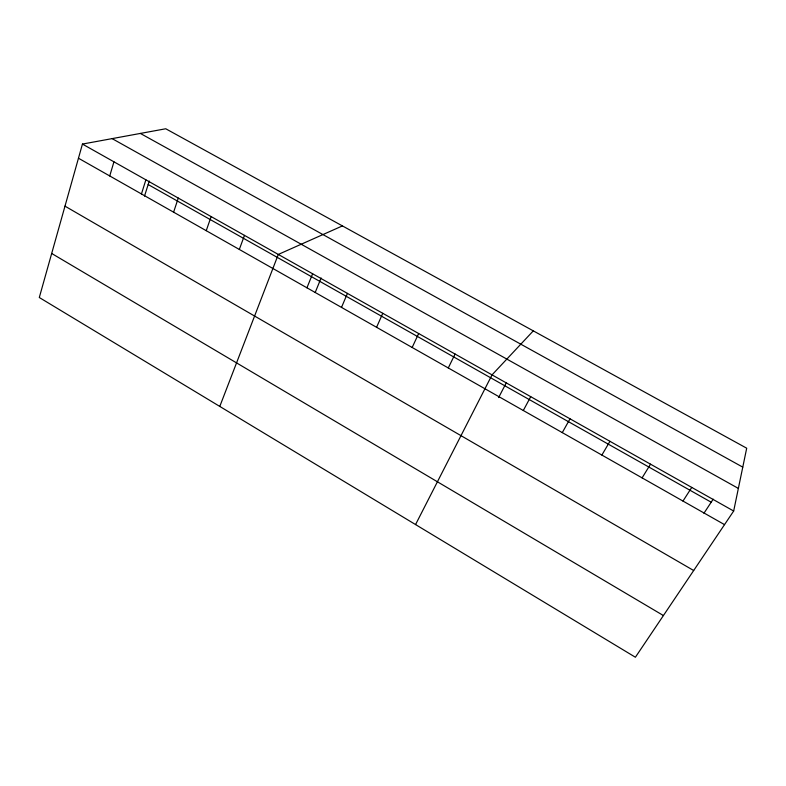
<?xml version="1.0" encoding="UTF-8"?>
<svg xmlns="http://www.w3.org/2000/svg" width="786" height="786" viewBox="0 0 786 786"><rect width="100%" height="100%" fill="white"/><g stroke="black" fill="none" stroke-linecap="round" stroke-linejoin="round"><path stroke-width="1.18" d="M733.672 511.028L746.7 448.207L165.748 128.766L82.442 144.074L39.3 297.511L635.393 657.234L733.672 511.028L82.442 144.074M109.735 175.956L113.941 161.818M141.451 193.946L145.882 179.817M144.516 196.087L149.261 181.045M173.608 212.181L178.275 198.072M206.237 230.681L211.139 216.592M239.327 249.447L244.475 235.378M219.785 406.431L278.303 254.438L342.421 225.906M306.943 287.804L312.622 273.774M315.186 292.51L321.13 277.969M341.507 307.405L347.441 293.394M376.573 327.29L382.782 313.309M412.159 347.471L418.663 333.529M448.285 367.956L455.074 354.044M415.558 524.576L492.046 374.873L533.291 330.867M498.619 397.569L506.459 382.487M523.309 410.508L530.727 396.665M562.285 432.614L570.017 418.81M601.88 455.065L609.946 441.31M642.103 477.878L650.523 464.172M682.985 501.065L691.759 487.408M703.932 513.258L713.197 499.159M140.36 133.433L742.77 467.139M112.123 138.621L738.359 488.411M148.161 184.533L711.192 502.215M78.462 158.222L724.525 524.626M64.983 206.148L693.684 570.518M51.68 253.465L663.413 615.546"/></g></svg>
